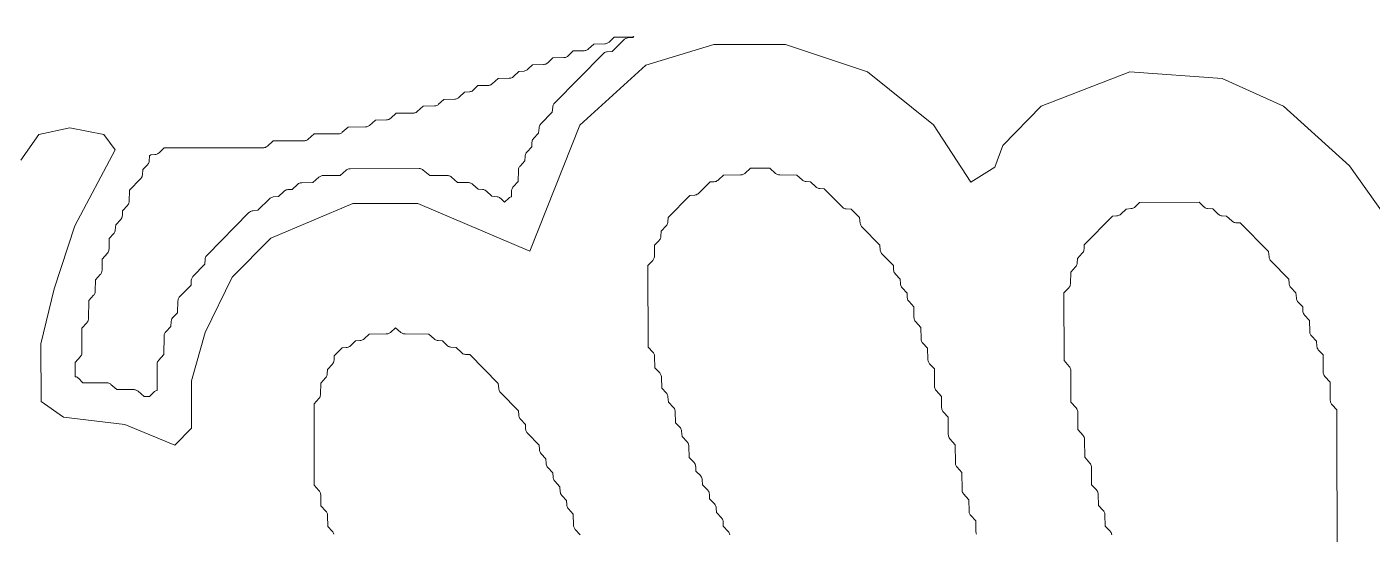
# Model space of a CAD drawing. Header units: inches. Extents: x 36 to 80.1, y 17.3 to 55.9.
# Drawn here: x 49.11 to 54.35, y 43.36 to 45.33 of the extents above; entities that cross this region are included whole.
import ezdxf

# ---------------------------------------------------------------- set-up
doc = ezdxf.new("R2010")
doc.units = ezdxf.units.IN
for name, color, linetype, lineweight in [('01_ORIGINAL_CAD', 7, 'Continuous', 20), ('02_APPROVED_PDF_OUTLINES', 7, 'Continuous', 15), ('04_APPROVED_PERIMETER', 7, 'Continuous', 15)]:
    doc.layers.add(name, color=color, linetype=linetype, lineweight=lineweight)

msp = doc.modelspace()

# ---------------------------------------------------------------- linework, layer by layer
at = {"layer": '01_ORIGINAL_CAD'}
msp.add_lwpolyline([(50.1404, 46.0145, -0.546754), (57.6505, 41.0455, 0.171391), (58.1845, 40.3509, 0.171391)], format="xyb", dxfattribs=at)
at = {"layer": '02_APPROVED_PDF_OUTLINES'}
msp.add_lwpolyline([(49.2991, 43.9731), (49.2989, 44.028), (49.319, 44.0511), (49.3211, 44.0539), (49.3229, 44.0571), (49.3241, 44.0604), (49.3249, 44.0639), (49.3251, 44.0675), (49.3252, 44.1618), (49.3439, 44.1819), (49.3459, 44.1843), (49.3475, 44.1869), (49.3488, 44.1896), (49.3498, 44.1925), (49.3504, 44.1955), (49.3506, 44.1986), (49.3514, 44.269), (49.3702, 44.2893), (49.3722, 44.2916), (49.3738, 44.2942), (49.3751, 44.2969), (49.3761, 44.2998), (49.3767, 44.3028), (49.3769, 44.3058), (49.3778, 44.3495), (49.3966, 44.3698), (49.3986, 44.3722), (49.4002, 44.3747), (49.4015, 44.3775), (49.4025, 44.3803), (49.4031, 44.3833), (49.4033, 44.3863), (49.4042, 44.4305), (49.4244, 44.4538), (49.4265, 44.4566), (49.4283, 44.4597), (49.4295, 44.463), (49.4303, 44.4665), (49.4305, 44.4701), (49.4307, 44.5104), (49.4477, 44.5279), (49.4499, 44.5305), (49.4517, 44.5334), (49.4531, 44.5365), (49.4541, 44.5398), (49.4546, 44.5432), (49.4564, 44.5636), (49.4759, 44.5846), (49.4781, 44.5874), (49.4799, 44.5904), (49.4812, 44.5937), (49.4821, 44.5971), (49.4825, 44.6006), (49.4832, 44.6177), (49.5023, 44.6383), (49.5042, 44.6406), (49.5059, 44.6432), (49.5072, 44.6459), (49.5081, 44.6488), (49.5087, 44.6518), (49.509, 44.6548), (49.5098, 44.6981), (49.5534, 44.7426), (49.5556, 44.7453), (49.5575, 44.7482), (49.5589, 44.7513), (49.5599, 44.7546), (49.5604, 44.758), (49.5621, 44.7781), (49.5799, 44.7964), (49.5821, 44.799), (49.5839, 44.8019), (49.5854, 44.805), (49.5863, 44.8083), (49.5869, 44.8117), (49.5885, 44.8317), (49.5931, 44.8363), (49.6093, 44.837), (49.6129, 44.8374), (49.6163, 44.8383), (49.6196, 44.8397), (49.6227, 44.8416), (49.6254, 44.8439), (49.6452, 44.8627), (50.0301, 44.8633), (50.0331, 44.8634), (50.0361, 44.864), (50.0389, 44.8649), (50.0417, 44.8662), (50.0443, 44.8677), (50.0467, 44.8696), (50.0694, 44.8899), (50.1893, 44.8902), (50.1923, 44.8904), (50.1953, 44.891), (50.1982, 44.8919), (50.2009, 44.8931), (50.2035, 44.8947), (50.2059, 44.8966), (50.2286, 44.9168), (50.322, 44.9172), (50.325, 44.9174), (50.328, 44.9179), (50.3309, 44.9188), (50.3336, 44.9201), (50.3362, 44.9216), (50.3385, 44.9235), (50.3613, 44.9438), (50.4282, 44.9441), (50.4312, 44.9443), (50.4341, 44.9448), (50.437, 44.9457), (50.4397, 44.947), (50.4423, 44.9485), (50.4447, 44.9504), (50.4676, 44.9709), (50.511, 44.9719), (50.5141, 44.9721), (50.5171, 44.9727), (50.52, 44.9737), (50.5228, 44.9751), (50.5253, 44.9768), (50.5277, 44.9787), (50.5475, 44.9976), (50.6139, 44.9979), (50.6169, 44.9981), (50.6198, 44.9986), (50.6227, 44.9996), (50.6254, 45.0008), (50.628, 45.0024), (50.6304, 45.0042), (50.6533, 45.0247), (50.6967, 45.0257), (50.6998, 45.0259), (50.7028, 45.0266), (50.7057, 45.0276), (50.7085, 45.0289), (50.7111, 45.0306), (50.7134, 45.0326), (50.7334, 45.0516), (50.7763, 45.0526), (50.7794, 45.0528), (50.7824, 45.0535), (50.7853, 45.0545), (50.7881, 45.0558), (50.7906, 45.0575), (50.793, 45.0595), (50.8137, 45.0792), (50.8336, 45.081), (50.8371, 45.0815), (50.8404, 45.0825), (50.8435, 45.084), (50.8464, 45.0859), (50.849, 45.0881), (50.8662, 45.1052), (50.9057, 45.1055), (50.9087, 45.1057), (50.9116, 45.1062), (50.9145, 45.1071), (50.9172, 45.1084), (50.9198, 45.11), (50.9222, 45.1118), (50.9451, 45.1323), (50.9885, 45.1333), (50.9916, 45.1335), (50.9946, 45.1341), (50.9975, 45.1351), (51.0003, 45.1365), (51.0028, 45.1382), (51.0052, 45.1401), (51.0259, 45.1598), (51.0458, 45.1616), (51.0493, 45.1622), (51.0526, 45.1632), (51.0557, 45.1647), (51.0586, 45.1666), (51.0612, 45.1688), (51.0785, 45.1861), (51.1211, 45.187), (51.1242, 45.1873), (51.1272, 45.1879), (51.1301, 45.1889), (51.1329, 45.1903), (51.1355, 45.1919), (51.1378, 45.1939), (51.1578, 45.213), (51.2007, 45.2139), (51.2038, 45.2142), (51.2068, 45.2148), (51.2097, 45.2158), (51.2125, 45.2172), (51.215, 45.2188), (51.2174, 45.2208), (51.2374, 45.2399), (51.2803, 45.2408), (51.2834, 45.2411), (51.2864, 45.2417), (51.2893, 45.2427), (51.292, 45.2441), (51.2946, 45.2457), (51.297, 45.2477), (51.317, 45.2668), (51.3599, 45.2677), (51.3629, 45.268), (51.366, 45.2686), (51.3689, 45.2696), (51.3716, 45.271), (51.3742, 45.2726), (51.3766, 45.2746), (51.3963, 45.2935), (51.4627, 45.2938), (51.4662, 45.294), (51.4697, 45.2948), (51.4727, 45.2959), (51.4688, 45.2921), (51.4492, 45.2903), (51.4457, 45.2897), (51.4424, 45.2887), (51.4392, 45.2872), (51.4363, 45.2853), (51.4337, 45.283), (51.3892, 45.2383), (51.3696, 45.2365), (51.3662, 45.236), (51.3628, 45.2349), (51.3596, 45.2334), (51.3567, 45.2315), (51.3541, 45.2292), (51.1645, 45.037), (51.1622, 45.0344), (51.1604, 45.0315), (51.1589, 45.0283), (51.1579, 45.025), (51.1574, 45.0216), (51.1557, 45.0016), (51.1115, 44.9564), (51.1093, 44.9538), (51.1074, 44.9509), (51.106, 44.9477), (51.105, 44.9444), (51.1045, 44.941), (51.1027, 44.9206), (51.0832, 44.8996), (51.081, 44.8969), (51.0792, 44.8938), (51.0779, 44.8906), (51.077, 44.8872), (51.0766, 44.8836), (51.0759, 44.8665), (51.0568, 44.8459), (51.0546, 44.8432), (51.0528, 44.8401), (51.0514, 44.8369), (51.0505, 44.8335), (51.0501, 44.8299), (51.0494, 44.8128), (51.0304, 44.7922), (51.0284, 44.7899), (51.0268, 44.7873), (51.0255, 44.7846), (51.0245, 44.7817), (51.0239, 44.7787), (51.0237, 44.7757), (51.0228, 44.732), (51.004, 44.7117), (51.002, 44.7094), (51.0004, 44.7068), (50.9991, 44.7041), (50.9982, 44.7012), (50.9975, 44.6983), (50.9973, 44.6953), (50.9968, 44.673), (50.9955, 44.6727), (50.9923, 44.6713), (50.9894, 44.6694), (50.9867, 44.6672), (50.9701, 44.6515), (50.9561, 44.6654), (50.9534, 44.6677), (50.9505, 44.6696), (50.9474, 44.671), (50.9441, 44.672), (50.9407, 44.6726), (50.9207, 44.6744), (50.8999, 44.694), (50.8971, 44.6963), (50.8941, 44.6981), (50.8908, 44.6995), (50.8874, 44.7005), (50.8838, 44.7009), (50.8671, 44.7016), (50.8468, 44.7208), (50.8444, 44.7228), (50.8418, 44.7245), (50.8391, 44.7258), (50.8362, 44.7268), (50.8332, 44.7274), (50.8301, 44.7277), (50.7867, 44.7286), (50.7636, 44.749), (50.7613, 44.7509), (50.7587, 44.7525), (50.756, 44.7537), (50.7531, 44.7546), (50.7501, 44.7551), (50.7471, 44.7553), (50.6797, 44.7555), (50.6537, 44.7767), (50.6509, 44.7787), (50.6479, 44.7803), (50.6446, 44.7815), (50.6413, 44.7822), (50.6378, 44.7824), (50.3694, 44.7819), (50.3664, 44.7817), (50.3635, 44.7811), (50.3606, 44.7802), (50.3578, 44.779), (50.3552, 44.7774), (50.3529, 44.7756), (50.3301, 44.7553), (50.2633, 44.755), (50.2602, 44.7548), (50.2573, 44.7542), (50.2544, 44.7533), (50.2517, 44.7521), (50.2491, 44.7505), (50.2467, 44.7486), (50.2238, 44.7282), (50.1804, 44.7272), (50.1773, 44.7269), (50.1743, 44.7263), (50.1714, 44.7253), (50.1686, 44.724), (50.1661, 44.7223), (50.1637, 44.7203), (50.1435, 44.701), (50.1268, 44.7003), (50.1232, 44.6999), (50.1198, 44.699), (50.1165, 44.6976), (50.1134, 44.6957), (50.1107, 44.6934), (50.09, 44.6737), (50.07, 44.6719), (50.0666, 44.6714), (50.0632, 44.6703), (50.0601, 44.6689), (50.0572, 44.667), (50.0545, 44.6647), (50.0101, 44.62), (49.9905, 44.6182), (49.987, 44.6176), (49.9837, 44.6166), (49.9805, 44.6151), (49.9776, 44.6132), (49.9749, 44.6108), (49.8119, 44.4455), (49.8096, 44.4429), (49.8077, 44.44), (49.8063, 44.4368), (49.8053, 44.4335), (49.8047, 44.4301), (49.8031, 44.4099), (49.7573, 44.3621), (49.7554, 44.3598), (49.7537, 44.3573), (49.7524, 44.3546), (49.7513, 44.3518), (49.7507, 44.3488), (49.7504, 44.3458), (49.7497, 44.3291), (49.7059, 44.2843), (49.7039, 44.282), (49.7022, 44.2795), (49.7008, 44.2768), (49.6998, 44.2739), (49.6991, 44.2709), (49.6988, 44.2679), (49.6968, 44.2216), (49.6795, 44.2037), (49.6772, 44.2011), (49.6754, 44.1982), (49.674, 44.1951), (49.673, 44.1918), (49.6725, 44.1884), (49.6708, 44.168), (49.6513, 44.147), (49.6493, 44.1447), (49.6477, 44.1421), (49.6464, 44.1393), (49.6454, 44.1364), (49.6448, 44.1334), (49.6446, 44.1303), (49.6437, 44.0594), (49.6236, 44.0363), (49.6214, 44.0334), (49.6197, 44.0303), (49.6184, 44.0269), (49.6177, 44.0234), (49.6174, 44.0199), (49.6174, 43.9196), (49.616, 43.9193), (49.6129, 43.9183), (49.61, 43.9168), (49.6073, 43.915), (49.6048, 43.9129), (49.5877, 43.8959), (49.567, 43.8959), (49.5442, 43.9161), (49.5418, 43.9179), (49.5393, 43.9195), (49.5365, 43.9207), (49.5336, 43.9216), (49.5307, 43.9222), (49.5277, 43.9224), (49.4608, 43.9226), (49.438, 43.9428), (49.4356, 43.9447), (49.433, 43.9463), (49.4303, 43.9475), (49.4274, 43.9484), (49.4244, 43.9489), (49.4214, 43.9491), (49.3288, 43.9493), (49.3116, 43.9664), (49.3092, 43.9685), (49.3064, 43.9703), (49.3035, 43.9717), (49.3004, 43.9728)], close=True, dxfattribs=at)
for points in [[(51.8469, 43.3579), (51.846, 43.3613), (51.8447, 43.3646), (51.8429, 43.3676), (51.8406, 43.3704), (51.8215, 43.3909), (51.8207, 43.4081), (51.8203, 43.4116), (51.8194, 43.415), (51.818, 43.4182), (51.8162, 43.4213), (51.814, 43.424), (51.7948, 43.4446), (51.7941, 43.4617), (51.7936, 43.4652), (51.7927, 43.4687), (51.7914, 43.4719), (51.7896, 43.4749), (51.7873, 43.4777), (51.7682, 43.4982), (51.7674, 43.5154), (51.767, 43.5189), (51.7661, 43.5223), (51.7647, 43.5256), (51.7629, 43.5286), (51.7607, 43.5313), (51.7411, 43.5523), (51.7393, 43.5727), (51.7388, 43.5761), (51.7378, 43.5794), (51.7364, 43.5825), (51.7345, 43.5854), (51.7323, 43.588), (51.7149, 43.6059), (51.7141, 43.6227), (51.7137, 43.6262), (51.7128, 43.6296), (51.7114, 43.6329), (51.7096, 43.6359), (51.7074, 43.6387), (51.6884, 43.659), (51.6874, 43.7027), (51.6872, 43.7057), (51.6866, 43.7087), (51.6856, 43.7115), (51.6843, 43.7143), (51.6826, 43.7168), (51.6807, 43.7192), (51.6611, 43.7402), (51.6593, 43.7605), (51.6588, 43.7639), (51.6578, 43.7672), (51.6564, 43.7703), (51.6545, 43.7732), (51.6523, 43.7758), (51.6351, 43.7935), (51.6341, 43.8368), (51.6338, 43.8399), (51.6332, 43.8428), (51.6322, 43.8457), (51.6309, 43.8484), (51.6293, 43.851), (51.6274, 43.8533), (51.6078, 43.8743), (51.606, 43.8947), (51.6054, 43.8981), (51.6045, 43.9013), (51.603, 43.9045), (51.6012, 43.9073), (51.599, 43.91), (51.5817, 43.9276), (51.5807, 43.971), (51.5805, 43.974), (51.5799, 43.977), (51.5789, 43.9799), (51.5776, 43.9826), (51.576, 43.9851), (51.574, 43.9875), (51.5551, 44.0078), (51.554, 44.0515), (51.5538, 44.0545), (51.5532, 44.0575), (51.5522, 44.0604), (51.5509, 44.0631), (51.5493, 44.0656), (51.5473, 44.068), (51.5286, 44.0881), (51.528, 44.405), (51.5466, 44.4251), (51.5486, 44.4275), (51.5502, 44.43), (51.5515, 44.4328), (51.5524, 44.4356), (51.5531, 44.4386), (51.5533, 44.4416), (51.5541, 44.485), (51.5713, 44.5027), (51.5735, 44.5053), (51.5753, 44.5082), (51.5767, 44.5113), (51.5777, 44.5146), (51.5782, 44.518), (51.58, 44.5383), (51.5995, 44.5593), (51.6017, 44.5621), (51.6035, 44.5651), (51.6048, 44.5684), (51.6057, 44.5718), (51.6061, 44.5753), (51.6068, 44.5921), (51.6908, 44.6772), (51.7104, 44.679), (51.7138, 44.6796), (51.7171, 44.6806), (51.7203, 44.6821), (51.7232, 44.684), (51.7258, 44.6863), (51.7698, 44.7305), (51.7862, 44.7313), (51.7897, 44.7317), (51.7932, 44.7326), (51.7965, 44.734), (51.7995, 44.7359), (51.8023, 44.7381), (51.8221, 44.757), (51.8885, 44.7573), (51.8915, 44.7575), (51.8944, 44.758), (51.8973, 44.7589), (51.9, 44.7602), (51.9026, 44.7618), (51.905, 44.7636), (51.9277, 44.7839), (52.0023, 44.7839), (52.0251, 44.7637), (52.0275, 44.7618), (52.0301, 44.7603), (52.0328, 44.759), (52.0357, 44.7581), (52.0386, 44.7576), (52.0416, 44.7574), (52.108, 44.7572), (52.1279, 44.7384), (52.1307, 44.7361), (52.1337, 44.7342), (52.137, 44.7329), (52.1405, 44.7319), (52.144, 44.7315), (52.1608, 44.7308), (52.181, 44.7116), (52.1838, 44.7093), (52.1869, 44.7074), (52.1902, 44.7061), (52.1936, 44.7051), (52.1972, 44.7047), (52.2135, 44.704), (52.2843, 44.633), (52.2869, 44.6307), (52.2898, 44.6288), (52.293, 44.6273), (52.2963, 44.6263), (52.2998, 44.6258), (52.3193, 44.624), (52.3515, 44.5916), (52.3547, 44.5686), (52.3554, 44.5655), (52.3564, 44.5624), (52.3578, 44.5596), (52.3596, 44.5569), (52.3617, 44.5545), (52.4308, 44.4848), (52.4326, 44.4649), (52.4331, 44.4615), (52.4341, 44.4582), (52.4355, 44.455), (52.4374, 44.4521), (52.4397, 44.4495), (52.4836, 44.4048), (52.4844, 44.388), (52.4848, 44.3845), (52.4857, 44.3811), (52.487, 44.3779), (52.4888, 44.3748), (52.4911, 44.3721), (52.5102, 44.3515), (52.511, 44.3344), (52.5114, 44.3309), (52.5123, 44.3275), (52.5137, 44.3242), (52.5155, 44.3212), (52.5177, 44.3184), (52.5369, 44.2979), (52.5377, 44.2807), (52.5381, 44.2772), (52.539, 44.2738), (52.5403, 44.2705), (52.5421, 44.2675), (52.5444, 44.2648), (52.5632, 44.2446), (52.5635, 44.2039), (52.5638, 44.2004), (52.5645, 44.1969), (52.5658, 44.1936), (52.5675, 44.1905), (52.5697, 44.1877), (52.59, 44.1644), (52.591, 44.1203), (52.5913, 44.1172), (52.5919, 44.1143), (52.5929, 44.1114), (52.5942, 44.1087), (52.5958, 44.1061), (52.5978, 44.1038), (52.6167, 44.0834), (52.6177, 44.0398), (52.618, 44.0367), (52.6186, 44.0338), (52.6196, 44.0309), (52.6209, 44.0282), (52.6225, 44.0256), (52.6245, 44.0233), (52.6433, 44.0031), (52.6436, 43.9356), (52.6439, 43.9321), (52.6447, 43.9286), (52.6459, 43.9253), (52.6477, 43.9222), (52.6498, 43.9193), (52.6702, 43.8961), (52.6712, 43.8519), (52.6714, 43.8489), (52.6721, 43.8459), (52.673, 43.8431), (52.6743, 43.8403), (52.676, 43.8378), (52.6779, 43.8354), (52.6967, 43.8153), (52.6971, 43.7478), (52.6974, 43.7442), (52.6981, 43.7408), (52.6994, 43.7374), (52.7011, 43.7343), (52.7033, 43.7315), (52.7235, 43.7083), (52.7247, 43.6374), (52.7249, 43.6344), (52.7255, 43.6314), (52.7265, 43.6285), (52.7278, 43.6257), (52.7294, 43.6231), (52.7314, 43.6207), (52.7502, 43.6006), (52.7506, 43.5331), (52.7508, 43.5296), (52.7516, 43.5261), (52.7529, 43.5228), (52.7546, 43.5196), (52.7568, 43.5168), (52.7771, 43.4935), (52.7781, 43.4494), (52.7784, 43.4464), (52.779, 43.4434), (52.78, 43.4405), (52.7813, 43.4378), (52.7829, 43.4352), (52.7848, 43.4329), (52.8038, 43.4126), (52.8048, 43.3689), (52.8051, 43.3659), (52.8057, 43.3629), (52.8067, 43.36)], [(53.3336, 43.3579), (53.333, 43.3609), (53.332, 43.3638), (53.3307, 43.3665), (53.3291, 43.3691), (53.3271, 43.3715), (53.3082, 43.3918), (53.3071, 43.4355), (53.3069, 43.4385), (53.3063, 43.4415), (53.3053, 43.4444), (53.304, 43.4471), (53.3024, 43.4496), (53.3004, 43.452), (53.2815, 43.4723), (53.2804, 43.516), (53.2802, 43.519), (53.2796, 43.522), (53.2786, 43.5249), (53.2773, 43.5276), (53.2757, 43.5301), (53.2737, 43.5325), (53.2549, 43.5526), (53.2546, 43.6201), (53.2543, 43.6237), (53.2535, 43.6271), (53.2522, 43.6305), (53.2505, 43.6336), (53.2484, 43.6364), (53.2282, 43.6595), (53.2278, 43.7274), (53.2275, 43.731), (53.2268, 43.7345), (53.2255, 43.7378), (53.2238, 43.7409), (53.2216, 43.7438), (53.2014, 43.7668), (53.2011, 43.8348), (53.2008, 43.8383), (53.2, 43.8418), (53.1987, 43.8451), (53.197, 43.8483), (53.1949, 43.8511), (53.1747, 43.8742), (53.1742, 43.9958), (53.1739, 43.9993), (53.1732, 44.0028), (53.1719, 44.0062), (53.1702, 44.0093), (53.168, 44.0121), (53.1479, 44.0352), (53.1474, 44.2989), (53.166, 44.319), (53.168, 44.3213), (53.1696, 44.3239), (53.1709, 44.3266), (53.1719, 44.3295), (53.1725, 44.3325), (53.1727, 44.3355), (53.1736, 44.3792), (53.1924, 44.3995), (53.1946, 44.4023), (53.1964, 44.4053), (53.1978, 44.4086), (53.1987, 44.412), (53.1991, 44.4155), (53.1998, 44.4326), (53.2189, 44.4532), (53.2211, 44.456), (53.2229, 44.459), (53.2242, 44.4623), (53.2251, 44.4657), (53.2255, 44.4692), (53.2262, 44.4859), (53.3363, 44.5975), (53.3525, 44.5982), (53.3561, 44.5987), (53.3596, 44.5996), (53.3628, 44.601), (53.3659, 44.6028), (53.3687, 44.6051), (53.3893, 44.6248), (53.4093, 44.6266), (53.4127, 44.6272), (53.416, 44.6282), (53.4192, 44.6296), (53.4221, 44.6315), (53.4247, 44.6338), (53.4418, 44.6508), (53.6741, 44.651), (53.6912, 44.634), (53.6938, 44.6317), (53.6967, 44.6298), (53.6999, 44.6284), (53.7032, 44.6274), (53.7066, 44.6268), (53.7266, 44.6251), (53.7474, 44.6054), (53.7501, 44.6031), (53.7532, 44.6013), (53.7565, 44.5999), (53.7599, 44.599), (53.7635, 44.5985), (53.7802, 44.5978), (53.8005, 44.5786), (53.8033, 44.5763), (53.8063, 44.5745), (53.8096, 44.5731), (53.8131, 44.5722), (53.8166, 44.5717), (53.8329, 44.571), (53.9439, 44.4591), (53.9456, 44.4392), (53.9462, 44.4357), (53.9472, 44.4324), (53.9486, 44.4293), (53.9505, 44.4264), (53.9528, 44.4238), (54.0233, 44.3523), (54.024, 44.3355), (54.0244, 44.332), (54.0253, 44.3286), (54.0267, 44.3253), (54.0285, 44.3223), (54.0307, 44.3196), (54.0503, 44.2986), (54.0521, 44.2782), (54.0527, 44.2748), (54.0537, 44.2715), (54.0551, 44.2684), (54.0569, 44.2655), (54.0591, 44.2629), (54.0766, 44.245), (54.0773, 44.2282), (54.0777, 44.2247), (54.0786, 44.2213), (54.08, 44.218), (54.0818, 44.215), (54.084, 44.2122), (54.103, 44.1919), (54.104, 44.1482), (54.1043, 44.1452), (54.1049, 44.1422), (54.1059, 44.1394), (54.1072, 44.1366), (54.1088, 44.1341), (54.1107, 44.1317), (54.1303, 44.1108), (54.1321, 44.0904), (54.1327, 44.087), (54.1336, 44.0837), (54.1351, 44.0806), (54.1369, 44.0777), (54.1391, 44.0751), (54.1562, 44.0576), (54.1566, 43.9905), (54.1568, 43.9869), (54.1576, 43.9834), (54.1589, 43.9801), (54.1606, 43.977), (54.1627, 43.9741), (54.183, 43.951), (54.1842, 43.8801), (54.1844, 43.877), (54.185, 43.874), (54.186, 43.8711), (54.1873, 43.8683), (54.1889, 43.8658), (54.1909, 43.8634), (54.2096, 43.8433), (54.2108, 43.2151)], [(50.3058, 43.3603), (50.3048, 43.3636), (50.3034, 43.3667), (50.3015, 43.3696), (50.2993, 43.3722), (50.2821, 43.3898), (50.2811, 43.4332), (50.2808, 43.4362), (50.2802, 43.4392), (50.2793, 43.4421), (50.2779, 43.4448), (50.2763, 43.4474), (50.2744, 43.4497), (50.2554, 43.47), (50.2544, 43.5137), (50.2541, 43.5167), (50.2535, 43.5197), (50.2526, 43.5226), (50.2512, 43.5253), (50.2496, 43.5279), (50.2477, 43.5302), (50.2289, 43.5503), (50.2283, 43.8672), (50.247, 43.8873), (50.2489, 43.8897), (50.2505, 43.8922), (50.2518, 43.895), (50.2528, 43.8979), (50.2534, 43.9008), (50.2536, 43.9039), (50.2545, 43.9475), (50.2734, 43.9679), (50.2756, 43.9706), (50.2774, 43.9737), (50.2787, 43.9769), (50.2796, 43.9803), (50.28, 43.9839), (50.2807, 44.001), (50.2998, 44.0216), (50.302, 44.0243), (50.3038, 44.0274), (50.3052, 44.0306), (50.3061, 44.034), (50.3065, 44.0376), (50.3071, 44.0543), (50.3377, 44.0853), (50.354, 44.086), (50.3576, 44.0864), (50.361, 44.0874), (50.3643, 44.0888), (50.3674, 44.0906), (50.3701, 44.0929), (50.3903, 44.1122), (50.407, 44.1129), (50.4106, 44.1133), (50.4141, 44.1142), (50.4173, 44.1157), (50.4204, 44.1175), (50.4232, 44.1198), (50.4429, 44.1386), (50.5093, 44.1389), (50.5123, 44.1391), (50.5153, 44.1397), (50.5182, 44.1406), (50.5209, 44.1418), (50.5235, 44.1434), (50.5258, 44.1453), (50.5461, 44.1633), (50.5664, 44.1453), (50.5687, 44.1434), (50.5713, 44.1419), (50.5741, 44.1406), (50.5769, 44.1397), (50.5799, 44.1392), (50.5829, 44.139), (50.6758, 44.1388), (50.6957, 44.12), (50.6985, 44.1177), (50.7015, 44.1159), (50.7048, 44.1145), (50.7083, 44.1135), (50.7118, 44.1131), (50.7282, 44.1124), (50.7458, 44.095), (50.7484, 44.0927), (50.7513, 44.0908), (50.7545, 44.0894), (50.7578, 44.0884), (50.7612, 44.0878), (50.7812, 44.086), (50.802, 44.0664), (50.8047, 44.0641), (50.8078, 44.0623), (50.8111, 44.0609), (50.8145, 44.0599), (50.8181, 44.0595), (50.8344, 44.0588), (50.9454, 43.9469), (50.9471, 43.9269), (50.9476, 43.9235), (50.9486, 43.9202), (50.9501, 43.9171), (50.952, 43.9142), (50.9542, 43.9116), (51.0248, 43.8401), (51.0255, 43.8233), (51.0259, 43.8198), (51.0268, 43.8164), (51.0282, 43.8131), (51.03, 43.8101), (51.0322, 43.8074), (51.0514, 43.7868), (51.0521, 43.7696), (51.0525, 43.7667), (51.0531, 43.7637), (51.0542, 43.7609), (51.0555, 43.7582), (51.0572, 43.7557), (51.0591, 43.7534), (51.1046, 43.7061), (51.1054, 43.6892), (51.1058, 43.6857), (51.1067, 43.6822), (51.1081, 43.679), (51.1099, 43.676), (51.1121, 43.6732), (51.1313, 43.6527), (51.132, 43.6355), (51.1324, 43.632), (51.1333, 43.6286), (51.1347, 43.6253), (51.1365, 43.6223), (51.1387, 43.6196), (51.1579, 43.599), (51.1587, 43.5818), (51.1591, 43.5783), (51.16, 43.5749), (51.1614, 43.5717), (51.1632, 43.5686), (51.1654, 43.5659), (51.185, 43.5449), (51.1868, 43.5245), (51.1873, 43.5211), (51.1883, 43.5179), (51.1897, 43.5148), (51.1916, 43.5119), (51.1938, 43.5093), (51.2112, 43.4914), (51.212, 43.4745), (51.2124, 43.471), (51.2133, 43.4676), (51.2146, 43.4643), (51.2165, 43.4613), (51.2187, 43.4586), (51.2376, 43.4383), (51.2387, 43.3946), (51.2389, 43.3915), (51.2395, 43.3886), (51.2405, 43.3857), (51.2418, 43.383), (51.2434, 43.3804), (51.2454, 43.3781), (51.2646, 43.3575)]]:
    msp.add_lwpolyline(points, dxfattribs=at)
at = {"layer": '04_APPROVED_PERIMETER'}
msp.add_lwpolyline([(49.0866, 44.8156), (49.1573, 44.9142), (49.2775, 44.9411), (49.4103, 44.9143), (49.4547, 44.855), (49.2972, 44.5592), (49.2171, 44.3148), (49.1645, 44.1), (49.1657, 43.8767), (49.2536, 43.8149), (49.492, 43.7871), (49.6872, 43.707), (49.7519, 43.7726), (49.7519, 43.9572), (49.8046, 44.1451), (49.9104, 44.3599), (50.0606, 44.5122), (50.3789, 44.6467), (50.6318, 44.6469), (51.0689, 44.4605), (51.263, 44.9514), (51.5193, 45.1843), (51.7846, 45.265), (52.064, 45.2653), (52.3828, 45.1581), (52.6399, 44.9524), (52.7851, 44.7293), (52.8782, 44.7872), (52.9089, 44.8721), (53.0591, 45.0244), (53.404, 45.1589), (53.7631, 45.1323), (54.0022, 45.0251), (54.2594, 44.7926), (54.3925, 44.6048)], dxfattribs=at)

doc.saveas('drawing.dxf')
